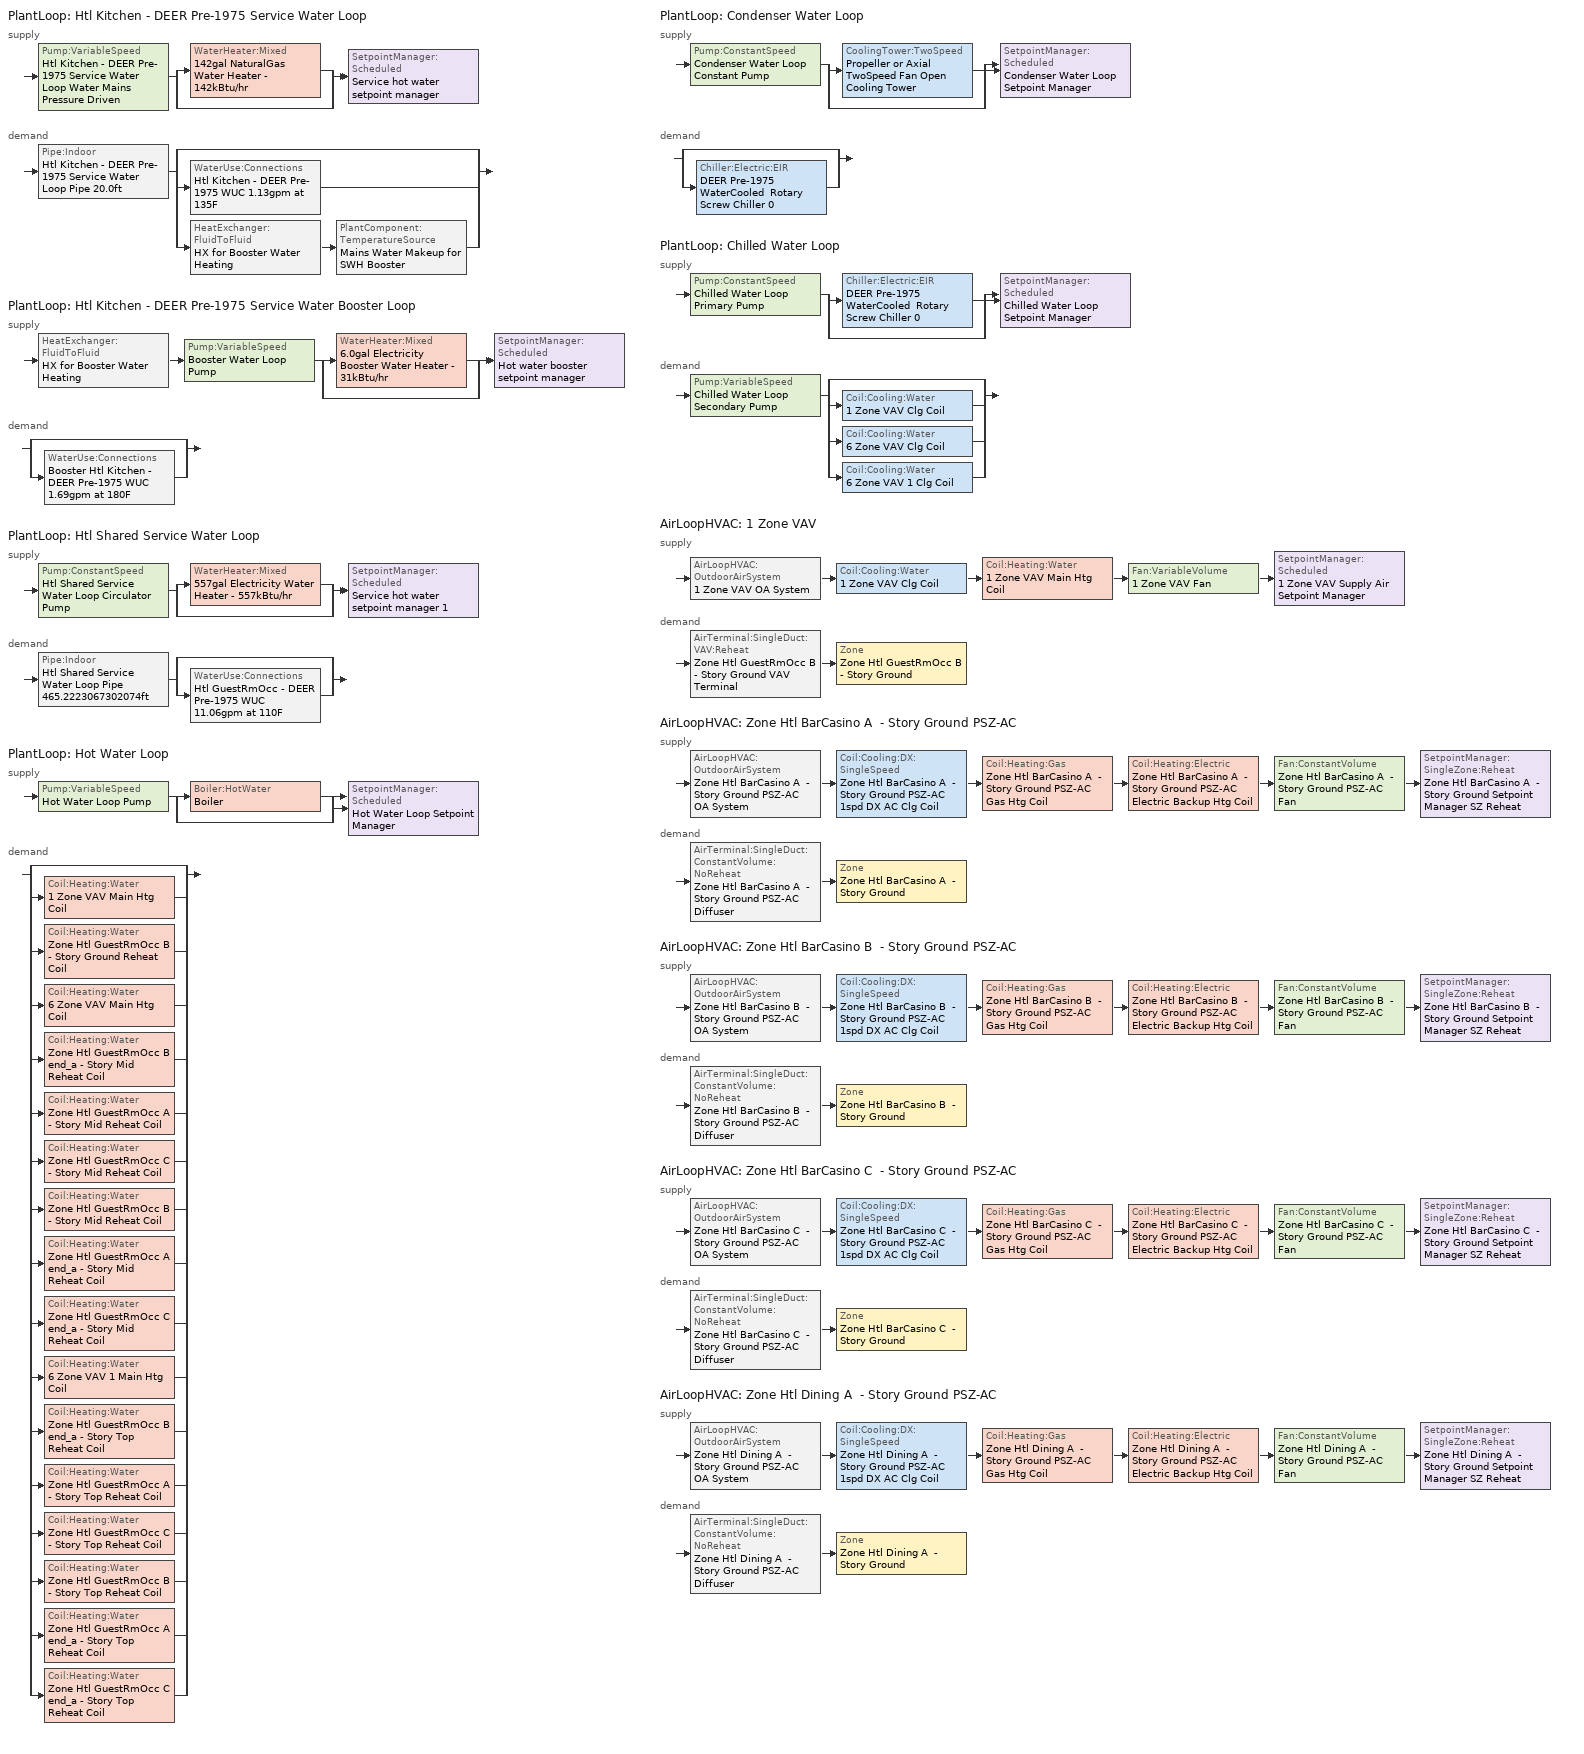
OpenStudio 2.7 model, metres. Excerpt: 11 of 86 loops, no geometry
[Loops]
PlantLoop 'Htl Kitchen - DEER Pre-1975 Service Water Loop'
 supply: Pump:VariableSpeed 'Htl Kitchen - DEER Pre-1975 Service Water Loop Water Mains Pressure Driven' > split
  | WaterHeater:Mixed '142gal NaturalGas Water Heater - 142kBtu/hr'
  | bypass
  join > SetpointManager:Scheduled 'Service hot water setpoint manager'
 demand: Pipe:Indoor 'Htl Kitchen - DEER Pre-1975 Service Water Loop Pipe 20.0ft' > split
  | bypass
  | WaterUse:Connections 'Htl Kitchen - DEER Pre-1975 WUC 1.13gpm at 135F'
  | HeatExchanger:FluidToFluid 'HX for Booster Water Heating' > PlantComponent:TemperatureSource 'Mains Water Makeup for SWH Booster'
PlantLoop 'Htl Kitchen - DEER Pre-1975 Service Water Booster Loop'
 supply: HeatExchanger:FluidToFluid 'HX for Booster Water Heating' > Pump:VariableSpeed 'Booster Water Loop Pump' > split
  | WaterHeater:Mixed '6.0gal Electricity Booster Water Heater - 31kBtu/hr'
  | bypass
  join > SetpointManager:Scheduled 'Hot water booster setpoint manager'
 demand: split
  | bypass
  | WaterUse:Connections 'Booster Htl Kitchen - DEER Pre-1975 WUC 1.69gpm at 180F'
PlantLoop 'Htl Shared Service Water Loop'
 supply: Pump:ConstantSpeed 'Htl Shared Service Water Loop Circulator Pump' > split
  | WaterHeater:Mixed '557gal Electricity Water Heater - 557kBtu/hr'
  | bypass
  join > SetpointManager:Scheduled 'Service hot water setpoint manager 1'
 demand: Pipe:Indoor 'Htl Shared Service Water Loop Pipe 465.2223067302074ft' > split
  | bypass
  | WaterUse:Connections 'Htl GuestRmOcc - DEER Pre-1975 WUC 11.06gpm at 110F'
PlantLoop 'Hot Water Loop'
 supply: Pump:VariableSpeed 'Hot Water Loop Pump' > split
  | Boiler:HotWater 'Boiler'
  | bypass
  join > SetpointManager:Scheduled 'Hot Water Loop Setpoint Manager'
 demand: split
  | bypass
  | Coil:Heating:Water '1 Zone VAV Main Htg Coil'
  | Coil:Heating:Water 'Zone Htl GuestRmOcc B  - Story Ground Reheat Coil'
  | Coil:Heating:Water '6 Zone VAV Main Htg Coil'
  | Coil:Heating:Water 'Zone Htl GuestRmOcc B end_a - Story Mid Reheat Coil'
  | Coil:Heating:Water 'Zone Htl GuestRmOcc A  - Story Mid Reheat Coil'
  | Coil:Heating:Water 'Zone Htl GuestRmOcc C  - Story Mid Reheat Coil'
  | Coil:Heating:Water 'Zone Htl GuestRmOcc B  - Story Mid Reheat Coil'
  | Coil:Heating:Water 'Zone Htl GuestRmOcc A end_a - Story Mid Reheat Coil'
  | Coil:Heating:Water 'Zone Htl GuestRmOcc C end_a - Story Mid Reheat Coil'
  | Coil:Heating:Water '6 Zone VAV 1 Main Htg Coil'
  | Coil:Heating:Water 'Zone Htl GuestRmOcc B end_a - Story Top Reheat Coil'
  | Coil:Heating:Water 'Zone Htl GuestRmOcc A  - Story Top Reheat Coil'
  | Coil:Heating:Water 'Zone Htl GuestRmOcc C  - Story Top Reheat Coil'
  | Coil:Heating:Water 'Zone Htl GuestRmOcc B  - Story Top Reheat Coil'
  | Coil:Heating:Water 'Zone Htl GuestRmOcc A end_a - Story Top Reheat Coil'
  | Coil:Heating:Water 'Zone Htl GuestRmOcc C end_a - Story Top Reheat Coil'
PlantLoop 'Condenser Water Loop'
 supply: Pump:ConstantSpeed 'Condenser Water Loop Constant Pump' > split
  | CoolingTower:TwoSpeed 'Propeller or Axial TwoSpeed Fan Open Cooling Tower'
  | bypass
  join > SetpointManager:Scheduled 'Condenser Water Loop Setpoint Manager'
 demand: split
  | bypass
  | Chiller:Electric:EIR 'DEER Pre-1975 WaterCooled  Rotary Screw Chiller 0'
PlantLoop 'Chilled Water Loop'
 supply: Pump:ConstantSpeed 'Chilled Water Loop Primary Pump' > split
  | Chiller:Electric:EIR 'DEER Pre-1975 WaterCooled  Rotary Screw Chiller 0'
  | bypass
  join > SetpointManager:Scheduled 'Chilled Water Loop Setpoint Manager'
 demand: Pump:VariableSpeed 'Chilled Water Loop Secondary Pump' > split
  | bypass
  | Coil:Cooling:Water '1 Zone VAV Clg Coil'
  | Coil:Cooling:Water '6 Zone VAV Clg Coil'
  | Coil:Cooling:Water '6 Zone VAV 1 Clg Coil'
AirLoopHVAC '1 Zone VAV'
 supply: AirLoopHVAC:OutdoorAirSystem '1 Zone VAV OA System' > Coil:Cooling:Water '1 Zone VAV Clg Coil' > Coil:Heating:Water '1 Zone VAV Main Htg Coil' > Fan:VariableVolume '1 Zone VAV Fan' > SetpointManager:Scheduled '1 Zone VAV Supply Air Setpoint Manager'
 demand: AirTerminal:SingleDuct:VAV:Reheat 'Zone Htl GuestRmOcc B  - Story Ground VAV Terminal' > Zone 'Zone Htl GuestRmOcc B  - Story Ground'
AirLoopHVAC 'Zone Htl BarCasino A  - Story Ground PSZ-AC'
 supply: AirLoopHVAC:OutdoorAirSystem 'Zone Htl BarCasino A  - Story Ground PSZ-AC OA System' > Coil:Cooling:DX:SingleSpeed 'Zone Htl BarCasino A  - Story Ground PSZ-AC 1spd DX AC Clg Coil' > Coil:Heating:Gas 'Zone Htl BarCasino A  - Story Ground PSZ-AC Gas Htg Coil' > Coil:Heating:Electric 'Zone Htl BarCasino A  - Story Ground PSZ-AC Electric Backup Htg Coil' > Fan:ConstantVolume 'Zone Htl BarCasino A  - Story Ground PSZ-AC Fan' > SetpointManager:SingleZone:Reheat 'Zone Htl BarCasino A  - Story Ground Setpoint Manager SZ Reheat'
 demand: AirTerminal:SingleDuct:ConstantVolume:NoReheat 'Zone Htl BarCasino A  - Story Ground PSZ-AC Diffuser' > Zone 'Zone Htl BarCasino A  - Story Ground'
AirLoopHVAC 'Zone Htl BarCasino B  - Story Ground PSZ-AC'
 supply: AirLoopHVAC:OutdoorAirSystem 'Zone Htl BarCasino B  - Story Ground PSZ-AC OA System' > Coil:Cooling:DX:SingleSpeed 'Zone Htl BarCasino B  - Story Ground PSZ-AC 1spd DX AC Clg Coil' > Coil:Heating:Gas 'Zone Htl BarCasino B  - Story Ground PSZ-AC Gas Htg Coil' > Coil:Heating:Electric 'Zone Htl BarCasino B  - Story Ground PSZ-AC Electric Backup Htg Coil' > Fan:ConstantVolume 'Zone Htl BarCasino B  - Story Ground PSZ-AC Fan' > SetpointManager:SingleZone:Reheat 'Zone Htl BarCasino B  - Story Ground Setpoint Manager SZ Reheat'
 demand: AirTerminal:SingleDuct:ConstantVolume:NoReheat 'Zone Htl BarCasino B  - Story Ground PSZ-AC Diffuser' > Zone 'Zone Htl BarCasino B  - Story Ground'
AirLoopHVAC 'Zone Htl BarCasino C  - Story Ground PSZ-AC'
 supply: AirLoopHVAC:OutdoorAirSystem 'Zone Htl BarCasino C  - Story Ground PSZ-AC OA System' > Coil:Cooling:DX:SingleSpeed 'Zone Htl BarCasino C  - Story Ground PSZ-AC 1spd DX AC Clg Coil' > Coil:Heating:Gas 'Zone Htl BarCasino C  - Story Ground PSZ-AC Gas Htg Coil' > Coil:Heating:Electric 'Zone Htl BarCasino C  - Story Ground PSZ-AC Electric Backup Htg Coil' > Fan:ConstantVolume 'Zone Htl BarCasino C  - Story Ground PSZ-AC Fan' > SetpointManager:SingleZone:Reheat 'Zone Htl BarCasino C  - Story Ground Setpoint Manager SZ Reheat'
 demand: AirTerminal:SingleDuct:ConstantVolume:NoReheat 'Zone Htl BarCasino C  - Story Ground PSZ-AC Diffuser' > Zone 'Zone Htl BarCasino C  - Story Ground'
AirLoopHVAC 'Zone Htl Dining A  - Story Ground PSZ-AC'
 supply: AirLoopHVAC:OutdoorAirSystem 'Zone Htl Dining A  - Story Ground PSZ-AC OA System' > Coil:Cooling:DX:SingleSpeed 'Zone Htl Dining A  - Story Ground PSZ-AC 1spd DX AC Clg Coil' > Coil:Heating:Gas 'Zone Htl Dining A  - Story Ground PSZ-AC Gas Htg Coil' > Coil:Heating:Electric 'Zone Htl Dining A  - Story Ground PSZ-AC Electric Backup Htg Coil' > Fan:ConstantVolume 'Zone Htl Dining A  - Story Ground PSZ-AC Fan' > SetpointManager:SingleZone:Reheat 'Zone Htl Dining A  - Story Ground Setpoint Manager SZ Reheat'
 demand: AirTerminal:SingleDuct:ConstantVolume:NoReheat 'Zone Htl Dining A  - Story Ground PSZ-AC Diffuser' > Zone 'Zone Htl Dining A  - Story Ground'
[Construction]
Uninsulated copper pipe 0.75in type L: Copper pipe 0.75in type L
Uninsulated copper pipe 0.75in type L 1: Copper pipe 0.75in type L 1
[Material] Roughness=Smooth; Thickness {m}=0.001143; Conductivity {W/m-K}=386; Density {kg/m3}=8906.27; Specific Heat {J/kg-K}=385.1856; Thermal Absorptance=0.9; Solar Absorptance=0.7; Visible Absorptance=0.7
Copper pipe 0.75in type L; Copper pipe 0.75in type L 1
[Sizing:Zone] Zone Cooling Design Supply Air Temperature Input Method=SupplyAirTemperature; Zone Cooling Design Supply Air Temperature {C}=12.7778; Zone Cooling Design Supply Air Temperature Difference {deltaC}=11.11; Zone Heating Design Supply Air Temperature Input Method=SupplyAirTemperature; Zone Heating Design Supply Air Temperature Difference {deltaC}=11.11; Zone Cooling Design Supply Air Humidity Ratio {kg-H2O/kg-air}=0.0085; Zone Heating Design Supply Air Humidity Ratio {kg-H2O/kg-air}=0.008; Heating Design Air Flow Method=DesignDay; Account for Dedicated Outdoor Air System=No; Dedicated Outdoor Air System Control Strategy=NeutralSupplyAir; Dedicated Outdoor Air Low Setpoint Temperature for Design {C}=autosize; Dedicated Outdoor Air High Setpoint Temperature for Design {C}=autosize
Name | Zone Heating Design Supply Air Temperature {C} | Cooling Design Air Flow Method
Zone Htl GuestRmOcc B  - Story Ground | 40 | DesignDayWithLimit
Zone Htl Dining A  - Story Ground; Zone Htl BarCasino A  - Story Ground; Zone Htl BarCasino B  - Story Ground; Zone Htl BarCasino C  - Story Ground | 50 | DesignDay
[Zone equipment]
Zone Htl GuestRmOcc B  - Story Ground: Zone Htl GuestRmOcc B  - Story Ground VAV Terminal
Zone Htl Dining A  - Story Ground: Zone Htl Dining A  - Story Ground PSZ-AC Diffuser
Zone Htl BarCasino A  - Story Ground: Zone Htl BarCasino A  - Story Ground Exhaust Fan, Zone Htl BarCasino A  - Story Ground PSZ-AC Diffuser
Zone Htl BarCasino B  - Story Ground: Zone Htl BarCasino B  - Story Ground Exhaust Fan, Zone Htl BarCasino B  - Story Ground PSZ-AC Diffuser
Zone Htl BarCasino C  - Story Ground: Zone Htl BarCasino C  - Story Ground Exhaust Fan, Zone Htl BarCasino C  - Story Ground PSZ-AC Diffuser
[Fan:ZoneExhaust] Availability Schedule=D_Htl_All_Fan_Yr; Fan Total Efficiency=0.429; Pressure Rise {Pa}=124.544; System Availability Manager Coupling Mode=Decoupled
Name | Maximum Flow Rate {m3/s}
Zone Htl BarCasino A  - Story Ground Exhaust Fan; Zone Htl BarCasino C  - Story Ground Exhaust Fan | 0.0022391
Zone Htl BarCasino B  - Story Ground Exhaust Fan | 0.0112598
[WaterUse:Connections]
Name | Water Use Equipment Name 1
Htl GuestRmOcc - DEER Pre-1975 WUC 11.06gpm at 110F | Htl GuestRmOcc - DEER Pre-1975 Service Water Use 11.06gpm at 110F
Booster Htl Kitchen - DEER Pre-1975 WUC 1.69gpm at 180F | Booster Htl Kitchen - DEER Pre-1975 Service Water Use 1.69gpm at 180F
Htl Kitchen - DEER Pre-1975 WUC 1.13gpm at 135F | Htl Kitchen - DEER Pre-1975 Service Water Use 1.13gpm at 135F
[WaterUse:Equipment:Definition] Sensible Fraction Schedule=Fraction Sensible - 0.2; Latent Fraction Schedule=Fraction Latent - 0.05
Name | Peak Flow Rate {m3/s} | Target Temperature Schedule
Htl GuestRmOcc - DEER Pre-1975 Service Water Use Def 11.06gpm | 0.000697566 | Mixed Water At Faucet Temp - 110F
Booster Htl Kitchen - DEER Pre-1975 Service Water Use Def 1.69gpm | 0.000106855 | Mixed Water At Faucet Temp - 180F
Htl Kitchen - DEER Pre-1975 Service Water Use Def 1.13gpm | 7.12364e-05 | Mixed Water At Faucet Temp - 135F
[WaterUse:Equipment] Flow Rate Fraction Schedule=D_Htl_All_DHW_DHW_Yr
Name | Water Use Equipment Definition
Htl GuestRmOcc - DEER Pre-1975 Service Water Use 11.06gpm at 110F | Htl GuestRmOcc - DEER Pre-1975 Service Water Use Def 11.06gpm
Booster Htl Kitchen - DEER Pre-1975 Service Water Use 1.69gpm at 180F | Booster Htl Kitchen - DEER Pre-1975 Service Water Use Def 1.69gpm
Htl Kitchen - DEER Pre-1975 Service Water Use 1.13gpm at 135F | Htl Kitchen - DEER Pre-1975 Service Water Use Def 1.13gpm
[PlantLoop] Glycol Concentration=0; Plant Loop Volume {m3}=Autocalculate; Load Distribution Scheme=Optimal
Name | Maximum Loop Temperature {C} | Minimum Loop Temperature {C} | Fluid Type | Common Pipe Simulation
Htl Kitchen - DEER Pre-1975 Service Water Loop; Htl Shared Service Water Loop | 60 | 10
Htl Kitchen - DEER Pre-1975 Service Water Booster Loop
Hot Water Loop |  | 10 | Water
Condenser Water Loop | 80 | 5
Chilled Water Loop | 40 | 1 |  | CommonPipe
[Sizing:Plant] Sizing Option=NonCoincident; Zone Timesteps in Averaging Window=1; Coincident Sizing Factor Mode=None
Name | Loop Type | Design Loop Exit Temperature {C} | Loop Design Temperature Difference {deltaC}
Htl Kitchen - DEER Pre-1975 Service Water Loop | Heating | 57.2222 | 5
Htl Kitchen - DEER Pre-1975 Service Water Booster Loop | Heating | 82.2222 | 5
Htl Shared Service Water Loop | Heating | 60 | 5
Hot Water Loop | Heating | 82.2222 | 11.1111
Condenser Water Loop | Condenser | 29.4444 | 5.55556
Chilled Water Loop | Cooling | 6.66667 | 5.61111
[SetpointManager:Scheduled] Control Variable=Temperature
Name | Schedule | Setpoint Node or NodeList
Service hot water setpoint manager | Service Water Loop Temp - 135F | Htl Kitchen - DEER Pre-1975 Service Water Loop Supply Outlet Node
Hot water booster setpoint manager | Service Water Booster Temp - 180.00000000000006F | Htl Kitchen - DEER Pre-1975 Service Water Booster Loop Supply Outlet Node
Service hot water setpoint manager 1 | Service Water Loop Temp - 140F | Htl Shared Service Water Loop Supply Outlet Node
Hot Water Loop Setpoint Manager | Hot Water Loop Temp - 180F | Hot Water Loop Supply Outlet Node
Condenser Water Loop Setpoint Manager | Condenser Water Loop Temp - 70F | Condenser Water Loop Supply Outlet Node
Chilled Water Loop Setpoint Manager | Chilled Water Loop Temp - 44F | Chilled Water Loop Supply Outlet Node
1 Zone VAV Supply Air Setpoint Manager | Supply Air Temp - 55.0F | 1 Zone VAV Supply Outlet Node
[Pump:VariableSpeed] Skin Loss Radiative Fraction=0.5; Design Power Sizing Method=PowerPerFlowPerPressure; Design Electric Power per Unit Flow Rate {W/(m3/s)}=348701.1; Design Shaft Power per Unit Flow Rate per Unit Head {W-s/m3-Pa}=1.28205; Design Minimum Flow Rate Fraction=0
Name | Rated Pump Head {Pa} | Motor Efficiency | Pump Control Type | Rated Power Consumption {W} | Minimum Flow Rate {m3/s} | Fraction of Motor Inefficiencies to Fluid Stream | Coefficient 1 of the Part Load Performance Curve | Coefficient 2 of the Part Load Performance Curve | Coefficient 3 of the Part Load Performance Curve | Coefficient 4 of the Part Load Performance Curve
Htl Kitchen - DEER Pre-1975 Service Water Loop Water Mains Pressure Driven | 0.001 | 1 | Continuous
Booster Water Loop Pump | 0 | 1 | Continuous | 0 | 0
Hot Water Loop Pump | 179344 | 0.9 | Intermittent
Chilled Water Loop Secondary Pump | 134508 | 0.9 | Intermittent |  |  | 0 | 0 | 0.0205 | 0.4101 | 0.5753
[WaterHeater:Mixed] Deadband Temperature Difference {deltaC}=2; Heater Control Type=Cycle; Off Cycle Parasitic Fuel Consumption Rate {W}=0; Off Cycle Parasitic Heat Fraction to Tank=0.8; On Cycle Parasitic Fuel Consumption Rate {W}=0; Ambient Temperature Indicator=Schedule; Use Side Effectiveness=1; Source Side Effectiveness=1; Use Side Design Flow Rate {m3/s}=autosize; Source Side Design Flow Rate {m3/s}=autosize; Indirect Water Heating Recovery Time {hr}=1.5; Source Side Flow Control Mode=IndirectHeatPrimarySetpoint
Name | Tank Volume {m3} | Setpoint Temperature Schedule | Maximum Temperature Limit {C} | Heater Maximum Capacity {W} | Heater Fuel Type | Heater Thermal Efficiency | Off Cycle Parasitic Fuel Type | On Cycle Parasitic Fuel Type | Ambient Temperature Schedule | Off Cycle Loss Coefficient to Ambient Temperature {W/K} | On Cycle Loss Coefficient to Ambient Temperature {W/K}
142gal NaturalGas Water Heater - 142kBtu/hr | 0.538547 | Service Water Loop Temp - 135F | 57.2222 | 41695 | NaturalGas | 0.78 | NaturalGas | NaturalGas | Water Heater Ambient Temp Schedule 70F | 6 | 6
6.0gal Electricity Booster Water Heater - 31kBtu/hr | 0.0227125 | Service Water Booster Temp - 180.00000000000006F | 82.2222 | 9006.11 | Electricity | 1 | Electricity | Electricity | Water Heater Ambient Temp Schedule 70F 1 | 1.053 | 1.053
557gal Electricity Water Heater - 557kBtu/hr | 2.10944 | Service Water Loop Temp - 140F | 60 | 163315 | Electricity | 1 | Electricity | Electricity | Water Heater Ambient Temp Schedule 70F 2 | 1.053 | 1.053
[Pipe:Indoor] Environment Type=Schedule; Pipe Inside Diameter {m}=0.019939
Name | Construction | Ambient Temperature Schedule | Ambient Air Velocity Schedule | Pipe Length {m}
Htl Kitchen - DEER Pre-1975 Service Water Loop Pipe 20.0ft | Uninsulated copper pipe 0.75in type L | Htl Kitchen - DEER Pre-1975 Service Water Loop Piping Air Temp - 70F | Htl Kitchen - DEER Pre-1975 Service Water Loop Piping Air Velocity - 0.67mph | 6.096
Htl Shared Service Water Loop Pipe 465.2223067302074ft | Uninsulated copper pipe 0.75in type L 1 | Htl Shared Service Water Loop Piping Air Temp - 70F | Htl Shared Service Water Loop Piping Air Velocity - 0.67mph | 141.8
[HeatExchanger:FluidToFluid]
HX for Booster Water Heating: Loop Demand Side Design Flow Rate {m3/s}=autosize; Loop Supply Side Design Flow Rate {m3/s}=autosize; Heat Exchange Model Type=Ideal; Heat Exchanger U-Factor Times Area Value {W/K}=autosize; Control Type=UncontrolledOn; Minimum Temperature Difference to Activate Heat Exchanger {deltaC}=0.01; Heat Transfer Metering End Use Type=LoopToLoop; Component Override Cooling Control Temperature Mode=Loop; Sizing Factor=1; Operation Minimum Temperature Limit {C}=0; Operation Maximum Temperature Limit {C}=100
[PlantComponent:TemperatureSource]
Mains Water Makeup for SWH Booster: Design Volume Flow Rate {m3/s}=autosize; Temperature Specification Type=Scheduled; Source Temperature {C}=8; Source Temperature Schedule=Mains Water Temperature
[EnergyManagementSystem:Sensor]
Mains_Water_Temp_Sen: Output Variable or Output Meter Index Key=Environment; Output Variable or Output Meter=Site Mains Water Temperature
[EnergyManagementSystem:Actuator]
Mains_Water_Temp_Act: Actuated Component=Mains Water Temperature; Actuated Component Type=Schedule:Constant; Actuated Component Control Type=Schedule Value
[EnergyManagementSystem:Program]
Mains_Water_Prg: SET Mains_Water_Temp_Act = Mains_Water_Temp_Sen
[EnergyManagementSystem:ProgramCallingManager]
Mains_Water_Prg_Mgr: BeginTimestepBeforePredictor; Mains_Water_Prg
[Pump:ConstantSpeed] Rated Flow Rate {m3/s}=autosize; Rated Power Consumption {W}=autosize; Fraction of Motor Inefficiencies to Fluid Stream=0; Pump Control Type=Intermittent; Design Power Sizing Method=PowerPerFlowPerPressure; Design Electric Power per Unit Flow Rate {W/(m3/s)}=348701.1; Design Shaft Power per Unit Flow Rate per Unit Head {W-s/m3-Pa}=1.28205
Name | Rated Pump Head {Pa} | Motor Efficiency
Htl Shared Service Water Loop Circulator Pump | 29890.7 | 0.3
Condenser Water Loop Constant Pump | 148557 | 0.9
Chilled Water Loop Primary Pump | 44836 | 0.9
[Boiler:HotWater]
Boiler: Fuel Type=NaturalGas; Nominal Thermal Efficiency=0.78; Efficiency Curve Temperature Evaluation Variable=LeavingBoiler; Design Water Outlet Temperature {C}=82.2222; Minimum Part Load Ratio=0; Maximum Part Load Ratio=1.2; Optimum Part Load Ratio=1; Water Outlet Upper Temperature Limit {C}=95; Boiler Flow Mode=LeavingSetpointModulated; Parasitic Electric Load {W}=0; Sizing Factor=1
[CoolingTower:TwoSpeed]
Propeller or Axial TwoSpeed Fan Open Cooling Tower: Design Water Flow Rate {m3/s}=autosize; High Fan Speed Air Flow Rate {m3/s}=autosize; High Fan Speed Fan Power {W}=autosize; High Fan Speed U-Factor Times Area Value {W/K}=autosize; Low Fan Speed Air Flow Rate {m3/s}=AutoSize; Low Fan Speed Fan Power {W}=AutoSize; Low Fan Speed U-Factor Times Area Value {W/K}=AutoSize; Number of Cells=1; Sizing Factor=1; Design Inlet Air Dry-Bulb Temperature {C}=35; Design Inlet Air Wet-Bulb Temperature {C}=25.6; Design Approach Temperature {deltaC}=autosize; Design Range Temperature {deltaC}=autosize
[Chiller:Electric:EIR]
DEER Pre-1975 WaterCooled  Rotary Screw Chiller 0: Reference Capacity {W}=Autosize; Reference COP {W/W}=5.5; Reference Leaving Chilled Water Temperature {C}=6.66667; Reference Entering Condenser Fluid Temperature {C}=35; Cooling Capacity Function of Temperature Curve=Curve Biquadratic 1; Electric Input to Cooling Output Ratio Function of Temperature Curve=Curve Biquadratic 2; Electric Input to Cooling Output Ratio Function of Part Load Ratio Curve=Curve Quadratic 1; Minimum Part Load Ratio=0.15; Maximum Part Load Ratio=1; Optimum Part Load Ratio=1; Minimum Unloading Ratio=0.25; Condenser Type=WaterCooled; Leaving Chilled Water Lower Temperature Limit {C}=2.22222; Chiller Flow Mode=ConstantFlow; Design Heat Recovery Water Flow Rate {m3/s}=0; Sizing Factor=1; Basin Heater Capacity {W/K}=0; Basin Heater Setpoint Temperature {C}=10
[AirLoopHVAC] Availability Schedule=Always On Discrete; Design Supply Air Flow Rate {m3/s}=AutoSize
1 Zone VAV; Zone Htl BarCasino A  - Story Ground PSZ-AC; Zone Htl BarCasino B  - Story Ground PSZ-AC; Zone Htl BarCasino C  - Story Ground PSZ-AC; Zone Htl Dining A  - Story Ground PSZ-AC
[Sizing:System] Type of Load to Size On=Sensible; Design Outdoor Air Flow Rate {m3/s}=Autosize; Preheat Design Temperature {C}=7.22222; Preheat Design Humidity Ratio {kg-H2O/kg-Air}=0.008; Precool Design Temperature {C}=12.7778; Precool Design Humidity Ratio {kg-H2O/kg-Air}=0.008; Central Cooling Design Supply Air Temperature {C}=12.7778; Sizing Option=Coincident; 100% Outdoor Air in Cooling=No; 100% Outdoor Air in Heating=No; Central Cooling Design Supply Air Humidity Ratio {kg-H2O/kg-Air}=0.0085; Central Heating Design Supply Air Humidity Ratio {kg-H2O/kg-Air}=0.008; Cooling Design Air Flow Method=DesignDay; Cooling Design Air Flow Rate {m3/s}=0; Heating Design Air Flow Method=DesignDay; Heating Design Air Flow Rate {m3/s}=0; System Outdoor Air Method=ZoneSum; Zone Maximum Outdoor Air Fraction=1; Cooling Supply Air Flow Rate Per Floor Area {m3/s-m2}=0.00996765; Cooling Fraction of Autosized Cooling Supply Air Flow Rate=1; Cooling Supply Air Flow Rate Per Unit Cooling Capacity {m3/s-W}=3.94755e-05; Heating Supply Air Flow Rate Per Floor Area {m3/s-m2}=0.00996765; Heating Fraction of Autosized Heating Supply Air Flow Rate=1; Heating Fraction of Autosized Cooling Supply Air Flow Rate=1; Heating Supply Air Flow Rate Per Unit Heating Capacity {m3/s-W}=3.15882e-05; Cooling Design Capacity Method=CoolingDesignCapacity; Cooling Design Capacity {W}=autosize; Cooling Design Capacity Per Floor Area {W/m2}=234.7; Fraction of Autosized Cooling Design Capacity=1; Heating Design Capacity Method=HeatingDesignCapacity; Heating Design Capacity {W}=autosize; Heating Design Capacity Per Floor Area {W/m2}=157; Fraction of Autosized Heating Design Capacity=1; Central Cooling Capacity Control Method=OnOff
Name | Central Heating Maximum System Air Flow Ratio | Central Heating Design Supply Air Temperature {C}
1 Zone VAV | 0.3 | 12.7778
Zone Htl BarCasino A  - Story Ground PSZ-AC; Zone Htl BarCasino B  - Story Ground PSZ-AC; Zone Htl BarCasino C  - Story Ground PSZ-AC; Zone Htl Dining A  - Story Ground PSZ-AC | 1 | 50
[Fan:VariableVolume]
1 Zone VAV Fan: Availability Schedule=Always On Discrete; Fan Total Efficiency=0.62; Pressure Rise {Pa}=996.356; Maximum Flow Rate {m3/s}=Autosize; Fan Power Minimum Flow Rate Input Method=Fraction; Fan Power Minimum Flow Fraction=0.25; Fan Power Minimum Air Flow Rate {m3/s}=0; Motor Efficiency=0.9; Motor In Airstream Fraction=1; Fan Power Coefficient 1=0.0407599; Fan Power Coefficient 2=0.088045; Fan Power Coefficient 3=-0.0729261; Fan Power Coefficient 4=0.94374; Fan Power Coefficient 5=0
[Coil:Heating:Water] Availability Schedule=Always On Discrete; Rated Inlet Water Temperature {C}=82.2222; Rated Outlet Water Temperature {C}=71.1111
Name | Rated Inlet Air Temperature {C} | Rated Outlet Air Temperature {C}
1 Zone VAV Main Htg Coil; 6 Zone VAV Main Htg Coil; 6 Zone VAV 1 Main Htg Coil | 7.22222 | 12.7778
Zone Htl GuestRmOcc B  - Story Ground Reheat Coil; Zone Htl GuestRmOcc B end_a - Story Mid Reheat Coil; Zone Htl GuestRmOcc A  - Story Mid Reheat Coil; Zone Htl GuestRmOcc C  - Story Mid Reheat Coil; Zone Htl GuestRmOcc B  - Story Mid Reheat Coil; Zone Htl GuestRmOcc A end_a - Story Mid Reheat Coil; Zone Htl GuestRmOcc C end_a - Story Mid Reheat Coil; Zone Htl GuestRmOcc B end_a - Story Top Reheat Coil; Zone Htl GuestRmOcc A  - Story Top Reheat Coil; Zone Htl GuestRmOcc C  - Story Top Reheat Coil; Zone Htl GuestRmOcc B  - Story Top Reheat Coil; Zone Htl GuestRmOcc A end_a - Story Top Reheat Coil; Zone Htl GuestRmOcc C end_a - Story Top Reheat Coil | 12.7778 | 40
[Controller:WaterCoil] Minimum Actuated Flow {m3/s}=0
Name | Water Coil | Action | Controller Convergence Tolerance {deltaC}
1 Zone VAV Main Htg Coil Controller | 1 Zone VAV Main Htg Coil | Normal | 0.1
1 Zone VAV Clg Coil Controller | 1 Zone VAV Clg Coil | Reverse
Zone Htl GuestRmOcc B  - Story Ground Reheat Coil Controller | Zone Htl GuestRmOcc B  - Story Ground Reheat Coil | Normal | 0.1
6 Zone VAV Main Htg Coil Controller | 6 Zone VAV Main Htg Coil | Normal | 0.1
6 Zone VAV Clg Coil Controller | 6 Zone VAV Clg Coil | Reverse
Zone Htl GuestRmOcc B end_a - Story Mid Reheat Coil Controller | Zone Htl GuestRmOcc B end_a - Story Mid Reheat Coil | Normal | 0.1
Zone Htl GuestRmOcc A  - Story Mid Reheat Coil Controller | Zone Htl GuestRmOcc A  - Story Mid Reheat Coil | Normal | 0.1
Zone Htl GuestRmOcc C  - Story Mid Reheat Coil Controller | Zone Htl GuestRmOcc C  - Story Mid Reheat Coil | Normal | 0.1
Zone Htl GuestRmOcc B  - Story Mid Reheat Coil Controller | Zone Htl GuestRmOcc B  - Story Mid Reheat Coil | Normal | 0.1
Zone Htl GuestRmOcc A end_a - Story Mid Reheat Coil Controller | Zone Htl GuestRmOcc A end_a - Story Mid Reheat Coil | Normal | 0.1
Zone Htl GuestRmOcc C end_a - Story Mid Reheat Coil Controller | Zone Htl GuestRmOcc C end_a - Story Mid Reheat Coil | Normal | 0.1
6 Zone VAV 1 Main Htg Coil Controller | 6 Zone VAV 1 Main Htg Coil | Normal | 0.1
6 Zone VAV 1 Clg Coil Controller | 6 Zone VAV 1 Clg Coil | Reverse
Zone Htl GuestRmOcc B end_a - Story Top Reheat Coil Controller | Zone Htl GuestRmOcc B end_a - Story Top Reheat Coil | Normal | 0.1
Zone Htl GuestRmOcc A  - Story Top Reheat Coil Controller | Zone Htl GuestRmOcc A  - Story Top Reheat Coil | Normal | 0.1
Zone Htl GuestRmOcc C  - Story Top Reheat Coil Controller | Zone Htl GuestRmOcc C  - Story Top Reheat Coil | Normal | 0.1
Zone Htl GuestRmOcc B  - Story Top Reheat Coil Controller | Zone Htl GuestRmOcc B  - Story Top Reheat Coil | Normal | 0.1
Zone Htl GuestRmOcc A end_a - Story Top Reheat Coil Controller | Zone Htl GuestRmOcc A end_a - Story Top Reheat Coil | Normal | 0.1
Zone Htl GuestRmOcc C end_a - Story Top Reheat Coil Controller | Zone Htl GuestRmOcc C end_a - Story Top Reheat Coil | Normal | 0.1
[Coil:Cooling:Water] Availability Schedule=Always On Discrete; Design Inlet Water Temperature {C}=Autosize; Heat Exchanger Configuration=CrossFlow
1 Zone VAV Clg Coil; 6 Zone VAV Clg Coil; 6 Zone VAV 1 Clg Coil
[Controller:OutdoorAir] Maximum Outdoor Air Flow Rate {m3/s}=Autosize; Economizer Control Type=NoEconomizer; Economizer Control Action Type=ModulateFlow; Economizer Maximum Limit Dry-Bulb Temperature {C}=28; Economizer Maximum Limit Enthalpy {J/kg}=64000; Lockout Type=NoLockout; Minimum Limit Type=FixedMinimum; High Humidity Control=No; Heat Recovery Bypass Control Type=BypassWhenWithinEconomizerLimits
Name | Minimum Outdoor Air Flow Rate {m3/s} | Controller Mechanical Ventilation | Minimum Outdoor Air Schedule
1 Zone VAV OA Controller | autosize | 1 Zone VAV Vent Controller
Zone Htl BarCasino A  - Story Ground PSZ-AC OA System Controller | 0 | Controller Mechanical Ventilation 1 | Always On Discrete
Zone Htl BarCasino B  - Story Ground PSZ-AC OA System Controller | 0 | Controller Mechanical Ventilation 2 | Always On Discrete
Zone Htl BarCasino C  - Story Ground PSZ-AC OA System Controller | 0 | Controller Mechanical Ventilation 3 | Always On Discrete
Zone Htl Dining A  - Story Ground PSZ-AC OA System Controller | 0 | Controller Mechanical Ventilation 4 | Always On Discrete
[Controller:MechanicalVentilation] Availability Schedule=Always On Discrete
Name | System Outdoor Air Method
1 Zone VAV Vent Controller | VentilationRateProcedure
Controller Mechanical Ventilation 1; Controller Mechanical Ventilation 2; Controller Mechanical Ventilation 3; Controller Mechanical Ventilation 4 | ZoneSum
[AirLoopHVAC:OutdoorAirSystem]
Name | Controller
1 Zone VAV OA System | 1 Zone VAV OA Controller
Zone Htl BarCasino A  - Story Ground PSZ-AC OA System | Zone Htl BarCasino A  - Story Ground PSZ-AC OA System Controller
Zone Htl BarCasino B  - Story Ground PSZ-AC OA System | Zone Htl BarCasino B  - Story Ground PSZ-AC OA System Controller
Zone Htl BarCasino C  - Story Ground PSZ-AC OA System | Zone Htl BarCasino C  - Story Ground PSZ-AC OA System Controller
Zone Htl Dining A  - Story Ground PSZ-AC OA System | Zone Htl Dining A  - Story Ground PSZ-AC OA System Controller
[AvailabilityManager:NightCycle] Control Type=CycleOnAny; Thermostat Tolerance {deltaC}=1; Cycling Run Time {s}=1800
Availability Manager Night Cycle 1; Availability Manager Night Cycle 2; Availability Manager Night Cycle 3; Availability Manager Night Cycle 4; Availability Manager Night Cycle 5; Availability Manager Night Cycle 6; Availability Manager Night Cycle 7; Availability Manager Night Cycle 8; Availability Manager Night Cycle 9; Availability Manager Night Cycle 10; Availability Manager Night Cycle 11; Availability Manager Night Cycle 12; Availability Manager Night Cycle 13; Availability Manager Night Cycle 14; Availability Manager Night Cycle 15; Availability Manager Night Cycle 16; Availability Manager Night Cycle 17; Availability Manager Night Cycle 18; Availability Manager Night Cycle 19; Availability Manager Night Cycle 20; Availability Manager Night Cycle 21; Availability Manager Night Cycle 22; Availability Manager Night Cycle 23; Availability Manager Night Cycle 24; Availability Manager Night Cycle 25; Availability Manager Night Cycle 26; Availability Manager Night Cycle 27; Availability Manager Night Cycle 28; Availability Manager Night Cycle 29; Availability Manager Night Cycle 30; Availability Manager Night Cycle 31; Availability Manager Night Cycle 32; Availability Manager Night Cycle 33; Availability Manager Night Cycle 34; Availability Manager Night Cycle 35; Availability Manager Night Cycle 36; Availability Manager Night Cycle 37; Availability Manager Night Cycle 38; Availability Manager Night Cycle 39; Availability Manager Night Cycle 40; Availability Manager Night Cycle 41; Availability Manager Night Cycle 42; Availability Manager Night Cycle 43; Availability Manager Night Cycle 44; Availability Manager Night Cycle 45; Availability Manager Night Cycle 46; Availability Manager Night Cycle 47; Availability Manager Night Cycle 48; Availability Manager Night Cycle 49; Availability Manager Night Cycle 50; Availability Manager Night Cycle 51; Availability Manager Night Cycle 52; Availability Manager Night Cycle 53; Availability Manager Night Cycle 54; Availability Manager Night Cycle 55; Availability Manager Night Cycle 56; Availability Manager Night Cycle 57; Availability Manager Night Cycle 58; Availability Manager Night Cycle 59; Availability Manager Night Cycle 60; Availability Manager Night Cycle 61; Availability Manager Night Cycle 62; Availability Manager Night Cycle 63; Availability Manager Night Cycle 64; Availability Manager Night Cycle 65; Availability Manager Night Cycle 66; Availability Manager Night Cycle 67; Availability Manager Night Cycle 68; Availability Manager Night Cycle 69; Availability Manager Night Cycle 70; Availability Manager Night Cycle 71; Availability Manager Night Cycle 72; Availability Manager Night Cycle 73; Availability Manager Night Cycle 74; Availability Manager Night Cycle 75; Availability Manager Night Cycle 76; Availability Manager Night Cycle 77; Availability Manager Night Cycle 78; Availability Manager Night Cycle 79; Availability Manager Night Cycle 80
[AirTerminal:SingleDuct:VAV:Reheat]
Zone Htl GuestRmOcc B  - Story Ground VAV Terminal: Availability Schedule=Always On Discrete; Maximum Air Flow Rate {m3/s}=AutoSize; Zone Minimum Air Flow Input Method=Constant; Constant Minimum Air Flow Fraction=0.3; Fixed Minimum Air Flow Rate {m3/s}=0; Reheat Coil=Zone Htl GuestRmOcc B  - Story Ground Reheat Coil; Maximum Hot Water or Steam Flow Rate {m3/s}=AutoSize; Minimum Hot Water or Steam Flow Rate {m3/s}=0; Convergence Tolerance=0.001; Damper Heating Action=ReverseWithLimits; Maximum Flow per Zone Floor Area During Reheat {m3/s-m2}=AutoSize; Maximum Flow Fraction During Reheat=0.5; Maximum Reheat Air Temperature {C}=40; Control For Outdoor Air=No
[SetpointManager:SingleZone:Reheat] Minimum Supply Air Temperature {C}=12.7778; Maximum Supply Air Temperature {C}=50
Name | Control Zone | Setpoint Node or NodeList
Zone Htl BarCasino A  - Story Ground Setpoint Manager SZ Reheat | Zone Htl BarCasino A  - Story Ground | Zone Htl BarCasino A  - Story Ground PSZ-AC Supply Outlet Node
Zone Htl BarCasino B  - Story Ground Setpoint Manager SZ Reheat | Zone Htl BarCasino B  - Story Ground | Zone Htl BarCasino B  - Story Ground PSZ-AC Supply Outlet Node
Zone Htl BarCasino C  - Story Ground Setpoint Manager SZ Reheat | Zone Htl BarCasino C  - Story Ground | Zone Htl BarCasino C  - Story Ground PSZ-AC Supply Outlet Node
Zone Htl Dining A  - Story Ground Setpoint Manager SZ Reheat | Zone Htl Dining A  - Story Ground | Zone Htl Dining A  - Story Ground PSZ-AC Supply Outlet Node
[Fan:ConstantVolume] Availability Schedule=Always On Discrete; Fan Total Efficiency=0.54; Pressure Rise {Pa}=622.722; Maximum Flow Rate {m3/s}=AutoSize; Motor Efficiency=0.9; Motor In Airstream Fraction=1
Zone Htl BarCasino A  - Story Ground PSZ-AC Fan; Zone Htl BarCasino B  - Story Ground PSZ-AC Fan; Zone Htl BarCasino C  - Story Ground PSZ-AC Fan; Zone Htl Dining A  - Story Ground PSZ-AC Fan
[Coil:Heating:Gas] Availability Schedule=Always On Discrete; Gas Burner Efficiency=0.8; Nominal Capacity {W}=AutoSize; Parasitic Electric Load {W}=0; Parasitic Gas Load {W}=0
Zone Htl BarCasino A  - Story Ground PSZ-AC Gas Htg Coil; Zone Htl BarCasino B  - Story Ground PSZ-AC Gas Htg Coil; Zone Htl BarCasino C  - Story Ground PSZ-AC Gas Htg Coil; Zone Htl Dining A  - Story Ground PSZ-AC Gas Htg Coil
[Coil:Heating:Electric] Availability Schedule=Always On Discrete; Efficiency=1
Zone Htl BarCasino A  - Story Ground PSZ-AC Electric Backup Htg Coil; Zone Htl BarCasino B  - Story Ground PSZ-AC Electric Backup Htg Coil; Zone Htl BarCasino C  - Story Ground PSZ-AC Electric Backup Htg Coil; Zone Htl Dining A  - Story Ground PSZ-AC Electric Backup Htg Coil
[Coil:Cooling:DX:SingleSpeed] Availability Schedule=Always On Discrete; Rated Total Cooling Capacity {W}=autosize; Rated Sensible Heat Ratio=autosize; Rated COP {W/W}=3; Rated Air Flow Rate {m3/s}=autosize; Rated Evaporator Fan Power Per Volume Flow Rate {W/(m3/s)}=773.3; Condenser Type=AirCooled; Evaporative Condenser Effectiveness=0; Evaporative Condenser Air Flow Rate {m3/s}=Autosize; Evaporative Condenser Pump Rated Power Consumption {W}=Autosize; Crankcase Heater Capacity {W}=0; Maximum Outdoor Dry-Bulb Temperature for Crankcase Heater Operation {C}=0; Basin Heater Capacity {W/K}=0; Basin Heater Setpoint Temperature {C}=10
Name | Total Cooling Capacity Function of Temperature Curve | Total Cooling Capacity Function of Flow Fraction Curve | Energy Input Ratio Function of Temperature Curve | Energy Input Ratio Function of Flow Fraction Curve | Part Load Fraction Correlation Curve
Zone Htl BarCasino A  - Story Ground PSZ-AC 1spd DX AC Clg Coil | Curve Biquadratic 5 | Curve Quadratic 5 | Curve Biquadratic 6 | Curve Quadratic 6 | Curve Quadratic 7
Zone Htl BarCasino B  - Story Ground PSZ-AC 1spd DX AC Clg Coil | Curve Biquadratic 9 | Curve Quadratic 11 | Curve Biquadratic 10 | Curve Quadratic 12 | Curve Quadratic 13
Zone Htl BarCasino C  - Story Ground PSZ-AC 1spd DX AC Clg Coil | Curve Biquadratic 13 | Curve Quadratic 17 | Curve Biquadratic 14 | Curve Quadratic 18 | Curve Quadratic 19
Zone Htl Dining A  - Story Ground PSZ-AC 1spd DX AC Clg Coil | Curve Biquadratic 17 | Curve Quadratic 23 | Curve Biquadratic 18 | Curve Quadratic 24 | Curve Quadratic 25
[AirTerminal:SingleDuct:ConstantVolume:NoReheat] Availability Schedule=Always On Discrete; Maximum Air Flow Rate {m3/s}=AutoSize
Zone Htl BarCasino A  - Story Ground PSZ-AC Diffuser; Zone Htl BarCasino B  - Story Ground PSZ-AC Diffuser; Zone Htl BarCasino C  - Story Ground PSZ-AC Diffuser; Zone Htl Dining A  - Story Ground PSZ-AC Diffuser
[Schedule:Ruleset]
D_Htl_All_Fan_Yr: Default Day Schedule=D_Htl_All_Fan_Yr Default; Summer Design Day Schedule=D_Htl_All_Fan_Yr Summer Design Day; Winter Design Day Schedule=D_Htl_All_Fan_Yr Winter Design Day
D_Htl_All_DHW_DHW_Yr: Default Day Schedule=D_Htl_All_DHW_DHW_Yr Default; Summer Design Day Schedule=D_Htl_All_DHW_DHW_Yr Summer Design Day; Winter Design Day Schedule=D_Htl_All_DHW_DHW_Yr Winter Design Day
Fraction Sensible - 0.2: Default Day Schedule=Fraction Sensible - 0.2 Default
Fraction Latent - 0.05: Default Day Schedule=Fraction Latent - 0.05 Default
Mixed Water At Faucet Temp - 110F: Default Day Schedule=Mixed Water At Faucet Temp - 110F Default
Mixed Water At Faucet Temp - 180F: Default Day Schedule=Mixed Water At Faucet Temp - 180F Default
Mixed Water At Faucet Temp - 135F: Default Day Schedule=Mixed Water At Faucet Temp - 135F Default
Service Water Loop Temp - 135F: Default Day Schedule=Service Water Loop Temp - 135F Default
Water Heater Ambient Temp Schedule 70F: Default Day Schedule=Water Heater Ambient Temp Schedule 70F Default
Htl Kitchen - DEER Pre-1975 Service Water Loop Piping Air Temp - 70F: Default Day Schedule=Htl Kitchen - DEER Pre-1975 Service Water Loop Piping Air Temp - 70F Default
Htl Kitchen - DEER Pre-1975 Service Water Loop Piping Air Velocity - 0.67mph: Default Day Schedule=Htl Kitchen - DEER Pre-1975 Service Water Loop Piping Air Velocity - 0.67mph Default
Service Water Booster Temp - 180.00000000000006F: Default Day Schedule=Service Water Booster Temp - 180.00000000000006F Default
Water Heater Ambient Temp Schedule 70F 1: Default Day Schedule=Water Heater Ambient Temp Schedule 70F Default 1
Service Water Loop Temp - 140F: Default Day Schedule=Service Water Loop Temp - 140F Default
Water Heater Ambient Temp Schedule 70F 2: Default Day Schedule=Water Heater Ambient Temp Schedule 70F Default 2
Htl Shared Service Water Loop Piping Air Temp - 70F: Default Day Schedule=Htl Shared Service Water Loop Piping Air Temp - 70F Default
Htl Shared Service Water Loop Piping Air Velocity - 0.67mph: Default Day Schedule=Htl Shared Service Water Loop Piping Air Velocity - 0.67mph Default
Hot Water Loop Temp - 180F: Default Day Schedule=Hot Water Loop Temp - 180F Default
Condenser Water Loop Temp - 70F: Default Day Schedule=Condenser Water Loop Temp - 70F Default
Chilled Water Loop Temp - 44F: Default Day Schedule=Chilled Water Loop Temp - 44F Default
Supply Air Temp - 55.0F: Default Day Schedule=Supply Air Temp - 55.0F Default
[Schedule:Day]
D_Htl_All_Fan_Yr Default; D_Htl_All_Fan_Yr Winter Design Day; D_Htl_All_Fan_Yr Summer Design Day: 5, 0, 0, 23, 0, 1, 24, 0, 0
D_Htl_All_DHW_DHW_Yr Default; D_Htl_All_DHW_DHW_Yr Winter Design Day; D_Htl_All_DHW_DHW_Yr Summer Design Day: 1, 0, 0.32, 2, 0, 0.31, 4, 0, 0.28, 5, 0, 0.3, 6, 0, 0.31, 7, 0, 0.35, 8, 0, 0.43, 9, 0, 0.5, 10, 0, 0.57, 11, 0, 0.68, 12, 0, 0.71, 13, 0, 0.76, 14, 0, 0.8, 15, 0, 0.77, 16, 0, 0.76, 17, 0, 0.69, 18, 0, 0.67, 20, 0, 0.57, 21, 0, 0.5, 22, 0, 0.49, 23, 0, 0.39, 24, 0, 0.37
Fraction Sensible - 0.2 Default: 24, 0, 0.2
Fraction Latent - 0.05 Default: 24, 0, 0.05
Mixed Water At Faucet Temp - 110F Default: 24, 0, 43.3333
Mixed Water At Faucet Temp - 180F Default; Service Water Booster Temp - 180.00000000000006F Default; Hot Water Loop Temp - 180F Default: 24, 0, 82.2222
Mixed Water At Faucet Temp - 135F Default; Service Water Loop Temp - 135F Default: 24, 0, 57.2222
Water Heater Ambient Temp Schedule 70F Default; Htl Kitchen - DEER Pre-1975 Service Water Loop Piping Air Temp - 70F Default; Water Heater Ambient Temp Schedule 70F Default 1; Water Heater Ambient Temp Schedule 70F Default 2; Htl Shared Service Water Loop Piping Air Temp - 70F Default; Condenser Water Loop Temp - 70F Default: 24, 0, 21.1111
Htl Kitchen - DEER Pre-1975 Service Water Loop Piping Air Velocity - 0.67mph Default; Htl Shared Service Water Loop Piping Air Velocity - 0.67mph Default: 24, 0, 0.3
Service Water Loop Temp - 140F Default: 24, 0, 60
Chilled Water Loop Temp - 44F Default: 24, 0, 6.66667
Supply Air Temp - 55.0F Default: 24, 0, 12.7778
[Schedule:Constant]
Name | Value
Always On Discrete | 1
Mains Water Temperature | 10
[Curve:Biquadratic]
Name | Coefficient1 Constant | Coefficient2 x | Coefficient3 x**2 | Coefficient4 y | Coefficient5 y**2 | Coefficient6 x*y | Minimum Value of x | Maximum Value of x | Minimum Value of y | Maximum Value of y
Curve Biquadratic 1 | 1.02152 | 0.0370359 | 0.000233248 | -0.00389405 | -6.52536e-05 | -0.000268045 | 5 | 10 | 24 | 35
Curve Biquadratic 2 | 0.701769 | -0.00452016 | 0.00053311 | -0.00549821 | 0.000544579 | -0.000729032 | 5 | 10 | 24 | 35
Curve Biquadratic 5; Curve Biquadratic 9; Curve Biquadratic 13; Curve Biquadratic 17 | 0.971212 | -0.0152755 | 0.00144345 | -0.00039321 | -6.8364e-06 | -0.000290596 | -100 | 100 | -100 | 100
Curve Biquadratic 6; Curve Biquadratic 10; Curve Biquadratic 14; Curve Biquadratic 18 | 0.286871 | 0.0239022 | -0.000810648 | 0.0134585 | 0.000338936 | -0.000487004 | -100 | 100 | -100 | 100
[Curve:Quadratic]
Name | Coefficient1 Constant | Coefficient2 x | Coefficient3 x**2 | Minimum Value of x | Maximum Value of x | Minimum Curve Output | Maximum Curve Output
Curve Quadratic 1 | 0.0636912 | 0.584888 | 0.352803 | 0 | 1
Curve Quadratic 5; Curve Quadratic 6; Curve Quadratic 11; Curve Quadratic 12; Curve Quadratic 17; Curve Quadratic 18; Curve Quadratic 23; Curve Quadratic 24 | 1 | 0 | 0 | -100 | 100
Curve Quadratic 7; Curve Quadratic 13; Curve Quadratic 19; Curve Quadratic 25 | 0.909496 | 0.0986477 | -0.00819488 | 0 | 1 | 0.7 | 1
